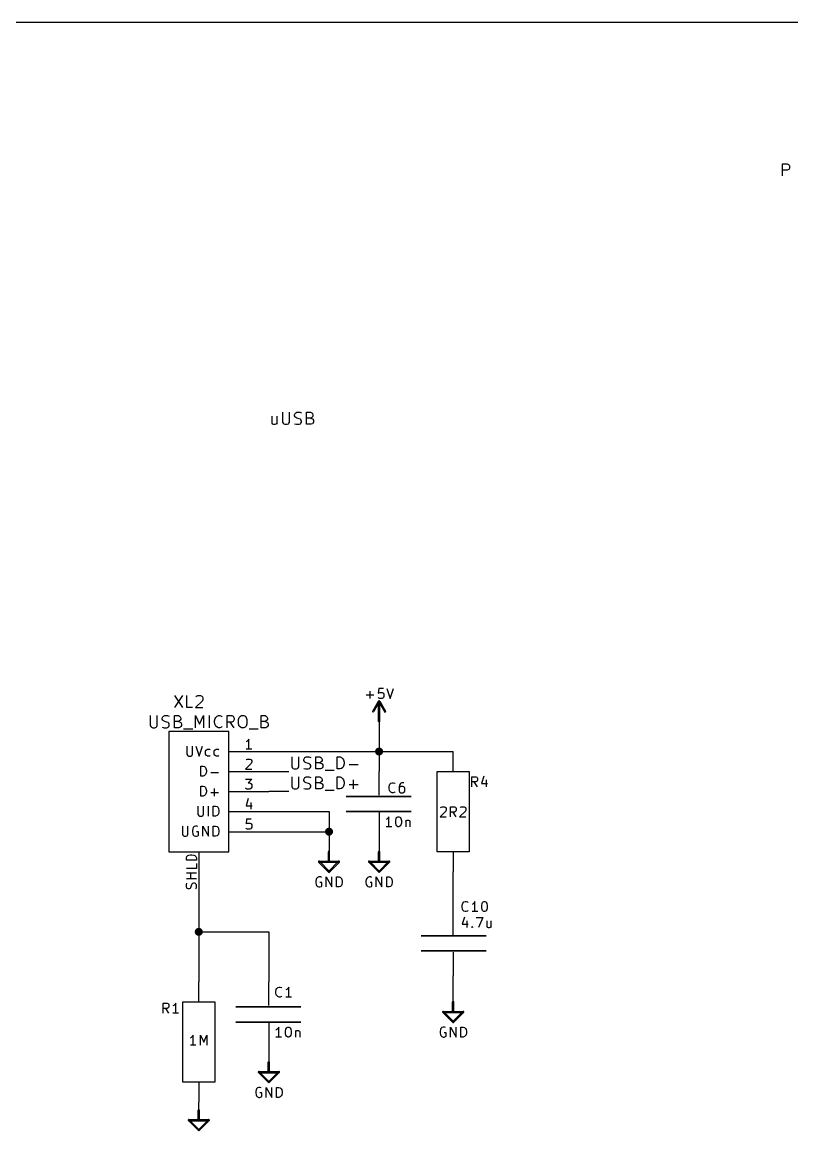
# Model space of a CAD drawing. Extents: x 12 to 829, y -582 to -12.
# Drawn here: x 443.2 to 540.8, y -494.6 to -354.1 of the extents above; entities that cross this region are included whole.
import ezdxf

# ---------------------------------------------------------------- set-up
doc = ezdxf.new("R2010")
doc.units = 0
doc.header["$MEASUREMENT"] = 0
doc.layers.add('BLACK', color=7, linetype='CONTINUOUS')

msp = doc.modelspace()

# ---------------------------------------------------------------- linework, layer by layer
at = {"layer": 'Black'}
for p, q in [((11.938, -354.076), (829.056, -354.076)), ((539.598, -373.558), (539.598, -372.034)), ((539.598, -372.034), (540.182, -372.034)), ((540.182, -372.034), (540.334, -372.11)), ((540.334, -372.11), (540.41, -372.186)), ((540.41, -372.186), (540.487, -372.339)), ((540.487, -372.339), (540.487, -372.542)), ((540.182, -372.847), (539.598, -372.847)), ((540.334, -372.77), (540.182, -372.847)), ((540.41, -372.694), (540.334, -372.77)), ((540.487, -372.542), (540.41, -372.694)), ((474.828, -404.038), (474.828, -404.851)), ((475.488, -404.038), (475.488, -405.054)), ((476.199, -403.53), (476.199, -404.774)), ((477.088, -404.774), (477.088, -403.53)), ((477.723, -403.835), (477.799, -403.682)), ((477.723, -403.962), (477.723, -403.835)), ((477.799, -404.114), (477.723, -403.962)), ((477.799, -403.682), (477.876, -403.606)), ((477.876, -404.19), (477.799, -404.114)), ((477.876, -403.606), (478.028, -403.53)), ((478.028, -404.266), (477.876, -404.19)), ((478.028, -403.53), (478.384, -403.53)), ((478.307, -404.343), (478.028, -404.266)), ((478.46, -404.393), (478.307, -404.343)), ((478.384, -403.53), (478.612, -403.606)), ((478.536, -404.47), (478.46, -404.393)), ((478.612, -404.622), (478.536, -404.47)), ((478.612, -404.774), (478.612, -404.622)), ((479.247, -405.054), (479.247, -403.53)), ((479.247, -403.53), (479.755, -403.53)), ((479.755, -404.266), (479.247, -404.266)), ((479.755, -403.53), (479.908, -403.606)), ((479.908, -404.19), (479.755, -404.266)), ((479.755, -404.266), (479.984, -404.343)), ((479.908, -403.606), (479.984, -403.682)), ((479.984, -404.114), (479.908, -404.19)), ((479.984, -403.682), (480.06, -403.835)), ((480.06, -403.962), (479.984, -404.114)), ((479.984, -404.343), (480.06, -404.393)), ((480.06, -403.835), (480.06, -403.962)), ((480.06, -404.393), (480.136, -404.546)), ((480.136, -404.546), (480.136, -404.774)), ((474.828, -404.851), (474.904, -404.978)), ((474.904, -404.978), (475.056, -405.054)), ((475.056, -405.054), (475.259, -405.054)), ((475.259, -405.054), (475.412, -404.978)), ((475.412, -404.978), (475.488, -404.901)), ((476.199, -404.774), (476.275, -404.901)), ((476.275, -404.901), (476.352, -404.978)), ((476.352, -404.978), (476.504, -405.054)), ((476.504, -405.054), (476.783, -405.054)), ((476.783, -405.054), (476.936, -404.978)), ((476.936, -404.978), (477.012, -404.901)), ((477.012, -404.901), (477.088, -404.774)), ((477.723, -404.978), (477.952, -405.054)), ((477.952, -405.054), (478.307, -405.054)), ((478.307, -405.054), (478.46, -404.978)), ((478.46, -404.978), (478.536, -404.901)), ((478.536, -404.901), (478.612, -404.774)), ((479.831, -405.054), (479.247, -405.054)), ((479.984, -404.978), (479.831, -405.054)), ((480.06, -404.901), (479.984, -404.978)), ((480.136, -404.774), (480.06, -404.901)), ((462.483, -439.445), (463.499, -440.969)), ((463.499, -439.445), (462.483, -440.969)), ((464.058, -440.969), (464.058, -439.445)), ((465.226, -439.598), (465.303, -439.522)), ((465.303, -439.522), (465.455, -439.445)), ((465.455, -439.445), (465.811, -439.445)), ((465.811, -439.445), (465.963, -439.522)), ((465.963, -439.522), (466.039, -439.598)), ((466.039, -439.598), (466.115, -439.75)), ((466.115, -439.877), (466.039, -440.106)), ((466.115, -439.75), (466.115, -439.877)), ((486.816, -439.344), (487.782, -439.344)), ((487.299, -439.826), (487.299, -438.861)), ((488.391, -438.556), (488.34, -439.141)), ((488.34, -439.141), (488.391, -439.09)), ((488.391, -439.75), (488.34, -439.699)), ((489.001, -438.556), (488.391, -438.556)), ((488.391, -439.09), (488.518, -439.039)), ((488.518, -439.826), (488.391, -439.75)), ((488.518, -439.039), (488.823, -439.039)), ((488.823, -439.826), (488.518, -439.826)), ((488.823, -439.039), (488.925, -439.09)), ((488.925, -439.75), (488.823, -439.826)), ((488.925, -439.09), (489.001, -439.141)), ((489.001, -439.699), (488.925, -439.75)), ((489.001, -439.141), (489.052, -439.268)), ((489.052, -439.572), (489.001, -439.699)), ((489.052, -439.268), (489.052, -439.572)), ((489.433, -438.556), (489.839, -439.826)), ((489.839, -439.826), (490.271, -438.556)), ((464.795, -440.969), (464.058, -440.969)), ((466.039, -440.106), (465.176, -440.969)), ((465.176, -440.969), (466.115, -440.969)), ((487.629, -441.401), (488.366, -440.157)), ((487.756, -441.477), (488.493, -440.233)), ((488.366, -442.722), (488.366, -440.182)), ((488.391, -440.233), (489.128, -441.477)), ((488.518, -440.157), (489.255, -441.401)), ((488.518, -442.722), (488.518, -440.182)), ((459.435, -441.985), (459.435, -443.23)), ((460.324, -443.23), (460.324, -441.985)), ((460.959, -442.29), (461.035, -442.138)), ((460.959, -442.417), (460.959, -442.29)), ((461.035, -442.57), (460.959, -442.417)), ((461.035, -442.138), (461.112, -442.062)), ((461.112, -442.646), (461.035, -442.57)), ((461.112, -442.062), (461.264, -441.985)), ((461.264, -442.722), (461.112, -442.646)), ((461.264, -441.985), (461.62, -441.985)), ((461.62, -441.985), (461.848, -442.062)), ((462.483, -443.509), (462.483, -441.985)), ((462.483, -441.985), (462.991, -441.985)), ((462.991, -441.985), (463.144, -442.062)), ((463.144, -442.646), (462.991, -442.722)), ((463.144, -442.062), (463.22, -442.138)), ((463.22, -442.57), (463.144, -442.646)), ((463.22, -442.138), (463.296, -442.29)), ((463.296, -442.417), (463.22, -442.57)), ((463.296, -442.29), (463.296, -442.417)), ((465.176, -443.509), (465.176, -441.985)), ((465.176, -441.985), (465.684, -443.078)), ((465.684, -443.078), (466.192, -441.985)), ((466.192, -441.985), (466.192, -443.509)), ((466.928, -443.509), (466.928, -441.985)), ((467.589, -442.646), (467.665, -442.341)), ((467.589, -442.849), (467.589, -442.646)), ((467.665, -442.341), (467.741, -442.214)), ((467.741, -442.214), (467.893, -442.062)), ((467.893, -442.062), (468.097, -441.985)), ((468.097, -441.985), (468.249, -441.985)), ((468.249, -441.985), (468.478, -442.062)), ((468.478, -442.062), (468.554, -442.138)), ((469.189, -443.509), (469.189, -441.985)), ((469.189, -441.985), (469.773, -441.985)), ((469.773, -441.985), (469.925, -442.062)), ((469.925, -442.062), (470.002, -442.138)), ((470.002, -442.646), (469.925, -442.722)), ((470.002, -442.138), (470.078, -442.29)), ((470.078, -442.493), (470.002, -442.646)), ((470.078, -442.29), (470.078, -442.493)), ((470.637, -442.493), (470.713, -442.214)), ((470.637, -443.001), (470.637, -442.493)), ((470.713, -442.214), (470.865, -442.062)), ((470.865, -442.062), (471.018, -441.985)), ((471.018, -441.985), (471.297, -441.985)), ((471.297, -441.985), (471.449, -442.062)), ((471.449, -442.062), (471.602, -442.214)), ((471.602, -442.214), (471.653, -442.493)), ((471.653, -442.493), (471.653, -443.001)), ((473.481, -443.509), (473.481, -441.985)), ((473.481, -441.985), (473.989, -441.985)), ((473.989, -441.985), (474.142, -442.062)), ((474.142, -442.646), (473.989, -442.722)), ((474.142, -442.062), (474.218, -442.138)), ((474.218, -442.57), (474.142, -442.646)), ((474.218, -442.138), (474.294, -442.29)), ((474.294, -442.417), (474.218, -442.57)), ((474.294, -442.29), (474.294, -442.417)), ((459.435, -443.23), (459.511, -443.357)), ((459.511, -443.357), (459.588, -443.433)), ((459.588, -443.433), (459.74, -443.509)), ((459.74, -443.509), (460.019, -443.509)), ((460.019, -443.509), (460.172, -443.433)), ((460.172, -443.433), (460.248, -443.357)), ((460.248, -443.357), (460.324, -443.23)), ((460.959, -443.433), (461.188, -443.509)), ((461.188, -443.509), (461.543, -443.509)), ((461.543, -442.798), (461.264, -442.722)), ((461.696, -442.849), (461.543, -442.798)), ((461.543, -443.509), (461.696, -443.433)), ((461.772, -442.925), (461.696, -442.849)), ((461.696, -443.433), (461.772, -443.357)), ((461.848, -443.078), (461.772, -442.925)), ((461.772, -443.357), (461.848, -443.23)), ((469.392, -443.992), (461.772, -443.992)), ((461.772, -443.992), (461.772, -459.232)), ((461.848, -443.23), (461.848, -443.078)), ((462.991, -442.722), (462.483, -442.722)), ((463.067, -443.509), (462.483, -443.509)), ((462.991, -442.722), (463.22, -442.798)), ((463.22, -443.433), (463.067, -443.509)), ((463.22, -442.798), (463.296, -442.849)), ((463.296, -443.357), (463.22, -443.433)), ((463.296, -442.849), (463.372, -443.001)), ((463.372, -443.23), (463.296, -443.357)), ((463.372, -443.001), (463.372, -443.23)), ((463.652, -443.662), (464.82, -443.662)), ((467.665, -443.154), (467.589, -442.849)), ((467.741, -443.306), (467.665, -443.154)), ((467.893, -443.433), (467.741, -443.306)), ((468.097, -443.509), (467.893, -443.433)), ((468.249, -443.509), (468.097, -443.509)), ((468.478, -443.433), (468.249, -443.509)), ((468.554, -443.357), (468.478, -443.433)), ((469.773, -442.798), (469.189, -442.798)), ((469.392, -459.232), (469.392, -443.992)), ((470.078, -443.509), (469.57, -442.798)), ((469.925, -442.722), (469.773, -442.798)), ((470.713, -443.306), (470.637, -443.001)), ((470.865, -443.433), (470.713, -443.306)), ((471.018, -443.509), (470.865, -443.433)), ((471.297, -443.509), (471.018, -443.509)), ((471.449, -443.433), (471.297, -443.509)), ((471.602, -443.306), (471.449, -443.433)), ((471.653, -443.001), (471.602, -443.306)), ((471.957, -443.662), (473.126, -443.662)), ((473.989, -442.722), (473.481, -442.722)), ((474.066, -443.509), (473.481, -443.509)), ((473.989, -442.722), (474.218, -442.798)), ((474.218, -443.433), (474.066, -443.509)), ((474.218, -442.798), (474.294, -442.849)), ((474.294, -443.357), (474.218, -443.433)), ((474.294, -442.849), (474.37, -443.001)), ((474.37, -443.23), (474.294, -443.357)), ((474.37, -443.001), (474.37, -443.23)), ((488.442, -442.722), (488.442, -449.072)), ((471.678, -445.262), (471.576, -445.313)), ((471.805, -445.135), (471.678, -445.262)), ((471.932, -444.957), (471.805, -445.135)), ((471.932, -446.227), (471.932, -444.957)), ((464.083, -445.846), (464.083, -446.862)), ((464.083, -446.862), (464.134, -446.989)), ((464.744, -446.989), (464.795, -446.862)), ((464.795, -446.862), (464.795, -445.846)), ((465.226, -445.846), (465.633, -447.116)), ((465.633, -447.116), (466.065, -445.846)), ((466.446, -446.507), (466.496, -446.38)), ((466.446, -446.862), (466.446, -446.507)), ((466.496, -446.989), (466.446, -446.862)), ((466.496, -446.38), (466.547, -446.329)), ((466.547, -446.329), (466.674, -446.253)), ((466.674, -446.253), (466.928, -446.253)), ((466.928, -446.253), (467.03, -446.329)), ((467.538, -446.507), (467.589, -446.38)), ((467.538, -446.862), (467.538, -446.507)), ((467.589, -446.989), (467.538, -446.862)), ((467.589, -446.38), (467.639, -446.329)), ((467.639, -446.329), (467.766, -446.253)), ((467.766, -446.253), (468.02, -446.253)), ((468.02, -446.253), (468.122, -446.329)), ((469.392, -446.532), (474.472, -446.532)), ((472.288, -446.227), (471.576, -446.227)), ((474.472, -446.532), (497.84, -446.532)), ((497.84, -449.021), (497.84, -446.532)), ((464.134, -446.989), (464.21, -447.04)), ((464.21, -447.04), (464.312, -447.116)), ((464.312, -447.116), (464.566, -447.116)), ((464.566, -447.116), (464.693, -447.04)), ((464.693, -447.04), (464.744, -446.989)), ((466.547, -447.04), (466.496, -446.989)), ((466.674, -447.116), (466.547, -447.04)), ((466.928, -447.116), (466.674, -447.116)), ((467.03, -447.04), (466.928, -447.116)), ((467.639, -447.04), (467.589, -446.989)), ((467.766, -447.116), (467.639, -447.04)), ((468.02, -447.116), (467.766, -447.116)), ((468.122, -447.04), (468.02, -447.116)), ((472.237, -448.031), (471.5, -448.767)), ((471.576, -447.599), (471.627, -447.548)), ((471.627, -447.548), (471.754, -447.497)), ((471.754, -447.497), (472.059, -447.497)), ((472.059, -447.497), (472.161, -447.548)), ((472.161, -447.548), (472.237, -447.599)), ((472.237, -447.599), (472.288, -447.726)), ((472.288, -447.853), (472.237, -448.031)), ((472.288, -447.726), (472.288, -447.853)), ((477.368, -447.218), (477.368, -448.462)), ((478.257, -448.462), (478.257, -447.218)), ((478.892, -447.523), (478.968, -447.37)), ((478.892, -447.65), (478.892, -447.523)), ((478.968, -447.802), (478.892, -447.65)), ((478.968, -447.37), (479.044, -447.294)), ((479.044, -447.878), (478.968, -447.802)), ((479.044, -447.294), (479.196, -447.218)), ((479.196, -447.954), (479.044, -447.878)), ((479.196, -447.218), (479.552, -447.218)), ((479.476, -448.031), (479.196, -447.954)), ((479.628, -448.081), (479.476, -448.031)), ((479.552, -447.218), (479.781, -447.294)), ((479.704, -448.158), (479.628, -448.081)), ((479.781, -448.31), (479.704, -448.158)), ((479.781, -448.462), (479.781, -448.31)), ((480.416, -448.742), (480.416, -447.218)), ((480.416, -447.218), (480.924, -447.218)), ((480.924, -447.954), (480.416, -447.954)), ((480.924, -447.218), (481.076, -447.294)), ((481.076, -447.878), (480.924, -447.954)), ((480.924, -447.954), (481.152, -448.031)), ((481.076, -447.294), (481.152, -447.37)), ((481.152, -447.802), (481.076, -447.878)), ((481.152, -447.37), (481.228, -447.523)), ((481.228, -447.65), (481.152, -447.802)), ((481.152, -448.031), (481.228, -448.081)), ((481.228, -447.523), (481.228, -447.65)), ((481.228, -448.081), (481.305, -448.234)), ((481.305, -448.234), (481.305, -448.462)), ((483.108, -448.742), (483.108, -447.218)), ((483.108, -447.218), (483.489, -447.218)), ((483.489, -447.218), (483.692, -447.294)), ((483.692, -447.294), (483.845, -447.446)), ((483.845, -447.446), (483.921, -447.573)), ((483.921, -447.573), (483.997, -447.878)), ((483.997, -448.081), (483.921, -448.386)), ((483.997, -447.878), (483.997, -448.081)), ((484.632, -448.158), (485.8, -448.158)), ((465.836, -449.656), (465.836, -448.386)), ((465.836, -448.386), (466.141, -448.386)), ((466.141, -449.656), (465.836, -449.656)), ((466.141, -448.386), (466.319, -448.437)), ((466.319, -449.58), (466.141, -449.656)), ((466.319, -448.437), (466.446, -448.564)), ((466.446, -449.453), (466.319, -449.58)), ((466.446, -448.564), (466.496, -448.691)), ((466.496, -449.351), (466.446, -449.453)), ((466.496, -448.691), (466.547, -448.92)), ((466.547, -449.097), (466.496, -449.351)), ((466.547, -448.92), (466.547, -449.097)), ((467.106, -449.174), (468.071, -449.174)), ((469.392, -449.072), (474.472, -449.072)), ((471.5, -448.767), (472.288, -448.767)), ((474.472, -449.072), (477.012, -449.072)), ((477.368, -448.462), (477.444, -448.589)), ((477.444, -448.589), (477.52, -448.666)), ((477.52, -448.666), (477.672, -448.742)), ((477.672, -448.742), (477.952, -448.742)), ((477.952, -448.742), (478.104, -448.666)), ((478.104, -448.666), (478.18, -448.589)), ((478.18, -448.589), (478.257, -448.462)), ((478.892, -448.666), (479.12, -448.742)), ((479.12, -448.742), (479.476, -448.742)), ((479.476, -448.742), (479.628, -448.666)), ((479.628, -448.666), (479.704, -448.589)), ((479.704, -448.589), (479.781, -448.462)), ((481, -448.742), (480.416, -448.742)), ((481.152, -448.666), (481, -448.742)), ((481.228, -448.589), (481.152, -448.666)), ((481.305, -448.462), (481.228, -448.589)), ((481.584, -448.894), (482.752, -448.894)), ((483.489, -448.742), (483.108, -448.742)), ((483.692, -448.666), (483.489, -448.742)), ((483.845, -448.539), (483.692, -448.666)), ((483.921, -448.386), (483.845, -448.539)), ((488.442, -452.069), (488.442, -449.072)), ((495.808, -459.232), (495.808, -449.072)), ((495.808, -449.072), (499.872, -449.072)), ((499.872, -449.072), (499.872, -459.232)), ((501.701, -449.656), (501.421, -450.571)), ((465.836, -452.196), (465.836, -450.926)), ((465.836, -450.926), (466.141, -450.926)), ((466.141, -450.926), (466.319, -450.977)), ((466.319, -450.977), (466.446, -451.104)), ((466.446, -451.104), (466.496, -451.231)), ((471.5, -450.037), (472.288, -450.037)), ((472.288, -450.037), (471.856, -450.52)), ((471.856, -450.52), (472.059, -450.52)), ((472.059, -450.52), (472.161, -450.571)), ((472.161, -450.571), (472.237, -450.621)), ((472.237, -450.621), (472.288, -450.748)), ((472.288, -451.053), (472.237, -451.18)), ((472.288, -450.748), (472.288, -451.053)), ((477.368, -449.758), (477.368, -451.002)), ((477.368, -451.002), (477.444, -451.129)), ((478.18, -451.129), (478.257, -451.002)), ((478.257, -451.002), (478.257, -449.758)), ((478.892, -450.063), (478.968, -449.91)), ((478.892, -450.19), (478.892, -450.063)), ((478.968, -450.342), (478.892, -450.19)), ((478.968, -449.91), (479.044, -449.834)), ((479.044, -450.418), (478.968, -450.342)), ((479.044, -449.834), (479.196, -449.758)), ((479.196, -450.494), (479.044, -450.418)), ((479.196, -449.758), (479.552, -449.758)), ((479.476, -450.571), (479.196, -450.494)), ((479.628, -450.621), (479.476, -450.571)), ((479.552, -449.758), (479.781, -449.834)), ((479.704, -450.698), (479.628, -450.621)), ((479.781, -450.85), (479.704, -450.698)), ((479.704, -451.129), (479.781, -451.002)), ((479.781, -451.002), (479.781, -450.85)), ((480.416, -451.282), (480.416, -449.758)), ((480.416, -449.758), (480.924, -449.758)), ((480.924, -450.494), (480.416, -450.494)), ((480.924, -449.758), (481.076, -449.834)), ((481.076, -450.418), (480.924, -450.494)), ((480.924, -450.494), (481.152, -450.571)), ((481.076, -449.834), (481.152, -449.91)), ((481.152, -450.342), (481.076, -450.418)), ((481.152, -449.91), (481.228, -450.063)), ((481.228, -450.19), (481.152, -450.342)), ((481.152, -450.571), (481.228, -450.621)), ((481.228, -450.063), (481.228, -450.19)), ((481.228, -450.621), (481.305, -450.774)), ((481.305, -451.002), (481.228, -451.129)), ((481.305, -450.774), (481.305, -451.002)), ((483.108, -451.282), (483.108, -449.758)), ((483.108, -449.758), (483.489, -449.758)), ((483.489, -449.758), (483.692, -449.834)), ((483.692, -449.834), (483.845, -449.986)), ((483.845, -451.079), (483.692, -451.206)), ((483.845, -449.986), (483.921, -450.113)), ((483.921, -450.926), (483.845, -451.079)), ((483.921, -450.113), (483.997, -450.418)), ((483.997, -450.621), (483.921, -450.926)), ((483.997, -450.418), (483.997, -450.621)), ((484.632, -450.698), (485.8, -450.698)), ((485.216, -451.282), (485.216, -450.113)), ((489.712, -451.028), (489.763, -450.799)), ((489.712, -451.206), (489.712, -451.028)), ((489.763, -450.799), (489.814, -450.672)), ((489.814, -450.672), (489.941, -450.545)), ((489.941, -450.545), (490.118, -450.494)), ((490.118, -450.494), (490.245, -450.494)), ((490.245, -450.494), (490.423, -450.545)), ((490.423, -450.545), (490.474, -450.596)), ((491.033, -450.799), (490.982, -451.028)), ((490.982, -451.028), (490.982, -451.51)), ((491.033, -451.079), (490.982, -451.206)), ((491.16, -450.596), (491.033, -450.799)), ((491.084, -451.028), (491.033, -451.079)), ((491.211, -450.977), (491.084, -451.028)), ((491.211, -450.545), (491.16, -450.596)), ((491.338, -450.494), (491.211, -450.545)), ((491.465, -450.977), (491.211, -450.977)), ((491.566, -450.494), (491.338, -450.494)), ((491.566, -451.028), (491.465, -450.977)), ((491.642, -451.079), (491.566, -451.028)), ((491.693, -451.206), (491.642, -451.079)), ((500.202, -451.002), (500.202, -449.732)), ((500.202, -449.732), (500.685, -449.732)), ((500.685, -450.393), (500.202, -450.393)), ((500.913, -451.002), (500.507, -450.393)), ((500.685, -449.732), (500.812, -449.783)), ((500.812, -450.317), (500.685, -450.393)), ((500.812, -449.783), (500.863, -449.834)), ((500.863, -450.266), (500.812, -450.317)), ((500.863, -449.834), (500.913, -449.961)), ((500.913, -450.139), (500.863, -450.266)), ((500.913, -449.961), (500.913, -450.139)), ((501.421, -450.571), (502.183, -450.571)), ((502.006, -450.139), (502.006, -451.002)), ((466.141, -452.196), (465.836, -452.196)), ((466.319, -452.12), (466.141, -452.196)), ((466.446, -451.993), (466.319, -452.12)), ((466.496, -451.891), (466.446, -451.993)), ((466.496, -451.231), (466.547, -451.46)), ((466.547, -451.637), (466.496, -451.891)), ((466.547, -451.46), (466.547, -451.637)), ((467.106, -451.714), (468.071, -451.714)), ((467.589, -452.196), (467.589, -451.231)), ((469.392, -451.612), (474.472, -451.612)), ((471.576, -451.231), (471.5, -451.18)), ((471.678, -451.307), (471.576, -451.231)), ((471.856, -452.501), (471.576, -453.415)), ((472.059, -451.307), (471.678, -451.307)), ((472.161, -451.231), (472.059, -451.307)), ((472.237, -451.18), (472.161, -451.231)), ((477.012, -451.612), (474.472, -451.612)), ((477.444, -451.129), (477.52, -451.206)), ((477.52, -451.206), (477.672, -451.282)), ((477.672, -451.282), (477.952, -451.282)), ((477.952, -451.282), (478.104, -451.206)), ((478.104, -451.206), (478.18, -451.129)), ((478.892, -451.206), (479.12, -451.282)), ((479.12, -451.282), (479.476, -451.282)), ((479.476, -451.282), (479.628, -451.206)), ((479.628, -451.206), (479.704, -451.129)), ((481, -451.282), (480.416, -451.282)), ((481.152, -451.206), (481, -451.282)), ((481.228, -451.129), (481.152, -451.206)), ((481.584, -451.434), (482.752, -451.434)), ((483.489, -451.282), (483.108, -451.282)), ((483.692, -451.206), (483.489, -451.282)), ((492.506, -452.247), (484.251, -452.247)), ((484.251, -452.247), (492.506, -452.247)), ((489.763, -451.46), (489.712, -451.206)), ((489.814, -451.561), (489.763, -451.46)), ((489.941, -451.688), (489.814, -451.561)), ((490.118, -451.764), (489.941, -451.688)), ((490.245, -451.764), (490.118, -451.764)), ((490.423, -451.688), (490.245, -451.764)), ((490.474, -451.637), (490.423, -451.688)), ((490.982, -451.51), (491.033, -451.637)), ((491.033, -451.637), (491.084, -451.688)), ((491.084, -451.688), (491.211, -451.764)), ((491.211, -451.764), (491.465, -451.764)), ((491.465, -451.764), (491.566, -451.688)), ((491.566, -451.688), (491.642, -451.637)), ((491.642, -451.637), (491.693, -451.51)), ((491.693, -451.51), (491.693, -451.206)), ((465.48, -453.466), (465.48, -454.482)), ((466.192, -454.482), (466.192, -453.466)), ((466.801, -454.736), (466.801, -453.466)), ((467.411, -454.736), (467.411, -453.466)), ((467.411, -453.466), (467.716, -453.466)), ((467.716, -453.466), (467.893, -453.517)), ((467.893, -453.517), (468.02, -453.644)), ((468.02, -453.644), (468.071, -453.771)), ((468.071, -453.771), (468.122, -454)), ((471.576, -453.415), (472.338, -453.415)), ((472.161, -452.984), (472.161, -453.847)), ((496.24, -453.644), (496.291, -453.593)), ((496.291, -453.593), (496.418, -453.542)), ((496.418, -453.542), (496.722, -453.542)), ((496.722, -453.542), (496.824, -453.593)), ((496.824, -453.593), (496.9, -453.644)), ((496.9, -453.644), (496.951, -453.771)), ((496.951, -453.898), (496.9, -454.076)), ((496.951, -453.771), (496.951, -453.898)), ((497.51, -454.812), (497.51, -453.542)), ((497.51, -453.542), (497.992, -453.542)), ((497.992, -453.542), (498.119, -453.593)), ((498.119, -453.593), (498.17, -453.644)), ((498.17, -453.644), (498.221, -453.771)), ((498.221, -453.771), (498.221, -453.949)), ((498.729, -453.644), (498.78, -453.593)), ((498.78, -453.593), (498.907, -453.542)), ((498.907, -453.542), (499.212, -453.542)), ((499.212, -453.542), (499.313, -453.593)), ((499.313, -453.593), (499.389, -453.644)), ((499.389, -453.644), (499.44, -453.771)), ((499.44, -453.898), (499.389, -454.076)), ((499.44, -453.771), (499.44, -453.898)), ((465.48, -454.482), (465.531, -454.609)), ((465.531, -454.609), (465.607, -454.66)), ((465.607, -454.66), (465.709, -454.736)), ((465.709, -454.736), (465.963, -454.736)), ((465.963, -454.736), (466.09, -454.66)), ((466.09, -454.66), (466.141, -454.609)), ((466.141, -454.609), (466.192, -454.482)), ((467.716, -454.736), (467.411, -454.736)), ((467.893, -454.66), (467.716, -454.736)), ((468.02, -454.533), (467.893, -454.66)), ((468.071, -454.431), (468.02, -454.533)), ((468.122, -454.177), (468.071, -454.431)), ((468.122, -454), (468.122, -454.177)), ((469.392, -454.152), (474.472, -454.152)), ((471.627, -455.117), (471.576, -455.701)), ((472.237, -455.117), (471.627, -455.117)), ((474.472, -454.152), (482.092, -454.152)), ((482.092, -454.152), (482.092, -459.232)), ((484.251, -454.152), (492.506, -454.152)), ((492.506, -454.152), (484.251, -454.152)), ((488.442, -454.203), (488.442, -457.2)), ((489.433, -455.117), (489.331, -455.168)), ((489.56, -454.99), (489.433, -455.117)), ((489.687, -454.812), (489.56, -454.99)), ((489.687, -456.082), (489.687, -454.812)), ((490.55, -455.295), (490.601, -455.041)), ((490.55, -455.6), (490.55, -455.295)), ((490.601, -455.041), (490.652, -454.914)), ((490.652, -454.914), (490.728, -454.863)), ((490.728, -454.863), (490.83, -454.812)), ((490.83, -454.812), (490.957, -454.812)), ((490.957, -454.812), (491.084, -454.863)), ((491.084, -454.863), (491.134, -454.914)), ((491.134, -454.914), (491.211, -455.041)), ((491.211, -455.041), (491.261, -455.295)), ((491.261, -455.295), (491.261, -455.6)), ((491.82, -455.219), (491.82, -456.082)), ((491.82, -455.346), (491.871, -455.295)), ((491.871, -455.295), (491.998, -455.219)), ((491.998, -455.219), (492.176, -455.219)), ((492.176, -455.219), (492.303, -455.295)), ((492.303, -455.295), (492.354, -455.397)), ((496.9, -454.076), (496.164, -454.812)), ((496.164, -454.812), (496.951, -454.812)), ((497.992, -454.203), (497.51, -454.203)), ((498.221, -454.812), (497.815, -454.203)), ((498.119, -454.127), (497.992, -454.203)), ((498.17, -454.076), (498.119, -454.127)), ((498.221, -453.949), (498.17, -454.076)), ((499.389, -454.076), (498.653, -454.812)), ((498.653, -454.812), (499.44, -454.812)), ((463.499, -456.006), (463.499, -457.022)), ((464.21, -457.022), (464.21, -456.006)), ((464.82, -456.311), (464.769, -456.54)), ((464.769, -456.54), (464.769, -456.717)), ((464.769, -456.717), (464.82, -456.971)), ((464.871, -456.184), (464.82, -456.311)), ((464.998, -456.057), (464.871, -456.184)), ((465.176, -456.006), (464.998, -456.057)), ((465.353, -456.006), (465.176, -456.006)), ((465.531, -456.717), (465.303, -456.717)), ((465.48, -456.057), (465.353, -456.006)), ((465.531, -457.149), (465.531, -456.717)), ((466.09, -457.276), (466.09, -456.006)), ((466.09, -456.006), (466.801, -457.276)), ((466.801, -457.276), (466.801, -456.006)), ((467.411, -457.276), (467.411, -456.006)), ((467.411, -456.006), (467.716, -456.006)), ((467.716, -456.006), (467.893, -456.057)), ((467.893, -456.057), (468.02, -456.184)), ((468.02, -456.184), (468.071, -456.311)), ((468.071, -456.311), (468.122, -456.54)), ((468.122, -456.717), (468.071, -456.971)), ((468.122, -456.54), (468.122, -456.717)), ((469.392, -456.692), (474.472, -456.692)), ((471.576, -455.701), (471.627, -455.651)), ((471.627, -456.311), (471.576, -456.26)), ((471.627, -455.651), (471.754, -455.6)), ((471.754, -456.387), (471.627, -456.311)), ((471.754, -455.6), (472.059, -455.6)), ((472.059, -456.387), (471.754, -456.387)), ((472.059, -455.6), (472.161, -455.651)), ((472.161, -456.311), (472.059, -456.387)), ((472.161, -455.651), (472.237, -455.701)), ((472.237, -456.26), (472.161, -456.311)), ((472.237, -455.701), (472.288, -455.828)), ((472.288, -456.133), (472.237, -456.26)), ((472.288, -455.828), (472.288, -456.133)), ((474.472, -456.692), (482.092, -456.692)), ((490.042, -456.082), (489.331, -456.082)), ((490.601, -455.828), (490.55, -455.6)), ((490.652, -455.955), (490.601, -455.828)), ((490.728, -456.006), (490.652, -455.955)), ((490.83, -456.082), (490.728, -456.006)), ((490.957, -456.082), (490.83, -456.082)), ((491.084, -456.006), (490.957, -456.082)), ((491.134, -455.955), (491.084, -456.006)), ((491.211, -455.828), (491.134, -455.955)), ((491.261, -455.6), (491.211, -455.828)), ((492.354, -455.397), (492.354, -456.082)), ((463.499, -457.022), (463.55, -457.149)), ((463.55, -457.149), (463.626, -457.2)), ((463.626, -457.2), (463.728, -457.276)), ((463.728, -457.276), (463.982, -457.276)), ((463.982, -457.276), (464.109, -457.2)), ((464.109, -457.2), (464.16, -457.149)), ((464.16, -457.149), (464.21, -457.022)), ((464.82, -456.971), (464.871, -457.073)), ((464.871, -457.073), (464.998, -457.2)), ((464.998, -457.2), (465.176, -457.276)), ((465.176, -457.276), (465.303, -457.276)), ((465.303, -457.276), (465.48, -457.2)), ((465.48, -457.2), (465.531, -457.149)), ((467.716, -457.276), (467.411, -457.276)), ((467.893, -457.2), (467.716, -457.276)), ((468.02, -457.073), (467.893, -457.2)), ((468.071, -456.971), (468.02, -457.073)), ((488.442, -457.2), (488.442, -459.232)), ((461.772, -459.232), (469.392, -459.232)), ((465.582, -459.232), (465.582, -464.312)), ((482.016, -460.502), (482.016, -459.232)), ((482.168, -460.502), (482.168, -459.232)), ((488.366, -460.502), (488.366, -459.232)), ((488.518, -460.502), (488.518, -459.232)), ((499.872, -459.232), (495.808, -459.232)), ((497.84, -459.283), (497.84, -461.772)), ((464.007, -460.019), (464.058, -459.842)), ((464.007, -460.324), (464.007, -460.019)), ((465.277, -460.324), (464.007, -460.324)), ((464.058, -459.842), (464.185, -459.715)), ((464.185, -459.715), (464.312, -459.664)), ((464.312, -459.664), (464.541, -459.613)), ((464.541, -459.613), (464.718, -459.613)), ((464.718, -459.613), (464.972, -459.664)), ((464.972, -459.664), (465.074, -459.715)), ((465.074, -459.715), (465.201, -459.842)), ((465.201, -459.842), (465.277, -460.019)), ((465.277, -460.019), (465.277, -460.324)), ((465.277, -460.731), (465.277, -461.34)), ((482.041, -461.823), (480.771, -460.553)), ((480.822, -460.426), (482.092, -460.426)), ((480.822, -460.578), (482.092, -460.578)), ((482.143, -461.721), (480.873, -460.451)), ((483.311, -460.451), (482.041, -461.721)), ((482.092, -460.426), (483.362, -460.426)), ((482.092, -460.578), (483.362, -460.578)), ((483.413, -460.553), (482.143, -461.823)), ((488.391, -461.823), (487.121, -460.553)), ((487.172, -460.426), (488.442, -460.426)), ((487.172, -460.578), (488.442, -460.578)), ((488.493, -461.721), (487.223, -460.451)), ((489.661, -460.451), (488.391, -461.721)), ((488.442, -460.426), (489.712, -460.426)), ((488.442, -460.578), (489.712, -460.578)), ((489.763, -460.553), (488.493, -461.823)), ((465.277, -461.34), (464.007, -461.34)), ((465.277, -461.95), (464.007, -461.95)), ((464.591, -462.661), (464.591, -461.95)), ((497.84, -466.852), (497.84, -461.772)), ((465.277, -462.661), (464.007, -462.661)), ((464.007, -463.398), (464.058, -463.22)), ((464.007, -463.702), (464.007, -463.398)), ((464.058, -463.829), (464.007, -463.702)), ((464.591, -463.702), (464.541, -463.829)), ((464.668, -463.448), (464.591, -463.702)), ((464.718, -463.347), (464.668, -463.448)), ((464.795, -463.271), (464.718, -463.347)), ((464.896, -463.22), (464.795, -463.271)), ((465.023, -463.22), (464.896, -463.22)), ((465.15, -463.271), (465.023, -463.22)), ((465.201, -463.347), (465.15, -463.271)), ((465.277, -463.448), (465.201, -463.347)), ((465.201, -463.931), (465.277, -463.753)), ((465.277, -463.753), (465.277, -463.448)), ((480.466, -462.737), (480.416, -462.966)), ((480.416, -462.966), (480.416, -463.144)), ((480.416, -463.144), (480.466, -463.398)), ((480.517, -462.61), (480.466, -462.737)), ((480.466, -463.398), (480.517, -463.499)), ((480.644, -462.483), (480.517, -462.61)), ((480.517, -463.499), (480.644, -463.626)), ((480.822, -462.432), (480.644, -462.483)), ((480.644, -463.626), (480.822, -463.702)), ((481, -462.432), (480.822, -462.432)), ((480.822, -463.702), (480.949, -463.702)), ((481.178, -463.144), (480.949, -463.144)), ((480.949, -463.702), (481.127, -463.626)), ((481.127, -462.483), (481, -462.432)), ((481.127, -463.626), (481.178, -463.575)), ((481.178, -463.575), (481.178, -463.144)), ((481.736, -463.702), (481.736, -462.432)), ((481.736, -462.432), (482.448, -463.702)), ((482.448, -463.702), (482.448, -462.432)), ((483.057, -463.702), (483.057, -462.432)), ((483.057, -462.432), (483.362, -462.432)), ((483.362, -463.702), (483.057, -463.702)), ((483.362, -462.432), (483.54, -462.483)), ((483.54, -463.626), (483.362, -463.702)), ((483.54, -462.483), (483.667, -462.61)), ((483.667, -463.499), (483.54, -463.626)), ((483.667, -462.61), (483.718, -462.737)), ((483.718, -463.398), (483.667, -463.499)), ((483.718, -462.737), (483.768, -462.966)), ((483.768, -463.144), (483.718, -463.398)), ((483.768, -462.966), (483.768, -463.144)), ((486.816, -462.737), (486.766, -462.966)), ((486.766, -462.966), (486.766, -463.144)), ((486.766, -463.144), (486.816, -463.398)), ((486.867, -462.61), (486.816, -462.737)), ((486.816, -463.398), (486.867, -463.499)), ((486.994, -462.483), (486.867, -462.61)), ((486.867, -463.499), (486.994, -463.626)), ((487.172, -462.432), (486.994, -462.483)), ((486.994, -463.626), (487.172, -463.702)), ((487.35, -462.432), (487.172, -462.432)), ((487.172, -463.702), (487.299, -463.702)), ((487.528, -463.144), (487.299, -463.144)), ((487.299, -463.702), (487.477, -463.626)), ((487.477, -462.483), (487.35, -462.432)), ((487.477, -463.626), (487.528, -463.575)), ((487.528, -463.575), (487.528, -463.144)), ((488.086, -463.702), (488.086, -462.432)), ((488.086, -462.432), (488.798, -463.702)), ((488.798, -463.702), (488.798, -462.432)), ((489.407, -463.702), (489.407, -462.432)), ((489.407, -462.432), (489.712, -462.432)), ((489.712, -463.702), (489.407, -463.702)), ((489.712, -462.432), (489.89, -462.483)), ((489.89, -463.626), (489.712, -463.702)), ((489.89, -462.483), (490.017, -462.61)), ((490.017, -463.499), (489.89, -463.626)), ((490.017, -462.61), (490.068, -462.737)), ((490.068, -463.398), (490.017, -463.499)), ((490.068, -462.737), (490.118, -462.966)), ((490.118, -463.144), (490.068, -463.398)), ((490.118, -462.966), (490.118, -463.144)), ((464.109, -463.88), (464.058, -463.829)), ((464.236, -463.931), (464.109, -463.88)), ((464.363, -463.931), (464.236, -463.931)), ((464.49, -463.88), (464.363, -463.931)), ((464.541, -463.829), (464.49, -463.88)), ((465.582, -464.312), (465.582, -475.742)), ((498.958, -466.09), (499.008, -465.861)), ((498.958, -466.268), (498.958, -466.09)), ((499.008, -466.522), (498.958, -466.268)), ((499.008, -465.861), (499.059, -465.734)), ((499.059, -466.623), (499.008, -466.522)), ((499.059, -465.734), (499.186, -465.607)), ((499.186, -465.607), (499.364, -465.557)), ((499.364, -465.557), (499.491, -465.557)), ((499.491, -465.557), (499.669, -465.607)), ((499.669, -465.607), (499.72, -465.658)), ((500.329, -465.861), (500.228, -465.912)), ((500.456, -465.734), (500.329, -465.861)), ((500.583, -465.557), (500.456, -465.734)), ((500.583, -466.827), (500.583, -465.557)), ((501.447, -466.039), (501.498, -465.785)), ((501.447, -466.344), (501.447, -466.039)), ((501.498, -466.573), (501.447, -466.344)), ((501.498, -465.785), (501.548, -465.658)), ((501.548, -466.7), (501.498, -466.573)), ((501.548, -465.658), (501.625, -465.607)), ((501.625, -465.607), (501.726, -465.557)), ((501.726, -465.557), (501.853, -465.557)), ((501.853, -465.557), (501.98, -465.607)), ((501.98, -465.607), (502.031, -465.658)), ((502.031, -465.658), (502.107, -465.785)), ((502.107, -466.573), (502.031, -466.7)), ((502.107, -465.785), (502.158, -466.039)), ((502.158, -466.344), (502.107, -466.573)), ((502.158, -466.039), (502.158, -466.344)), ((497.84, -469.849), (497.84, -466.852)), ((499.262, -467.512), (498.983, -468.427)), ((499.186, -466.75), (499.059, -466.623)), ((499.364, -466.827), (499.186, -466.75)), ((499.491, -466.827), (499.364, -466.827)), ((499.669, -466.75), (499.491, -466.827)), ((499.72, -466.7), (499.669, -466.75)), ((500.939, -466.827), (500.228, -466.827)), ((500.736, -467.589), (501.574, -467.589)), ((501.574, -467.589), (501.04, -468.859)), ((501.625, -466.75), (501.548, -466.7)), ((501.726, -466.827), (501.625, -466.75)), ((501.853, -466.827), (501.726, -466.827)), ((501.98, -466.75), (501.853, -466.827)), ((502.031, -466.7), (501.98, -466.75)), ((465.582, -469.392), (474.472, -469.392)), ((474.472, -469.392), (474.472, -475.742)), ((498.983, -468.427), (499.745, -468.427)), ((499.567, -467.995), (499.567, -468.859)), ((500.202, -468.782), (500.253, -468.732)), ((500.253, -468.859), (500.202, -468.782)), ((500.253, -468.732), (500.304, -468.782)), ((500.253, -468.732), (500.253, -468.859)), ((500.304, -468.782), (500.253, -468.859)), ((502.082, -467.995), (502.082, -468.655)), ((502.082, -468.655), (502.133, -468.782)), ((502.133, -468.782), (502.26, -468.859)), ((502.26, -468.859), (502.437, -468.859)), ((502.437, -468.859), (502.564, -468.782)), ((502.564, -468.782), (502.615, -468.732)), ((502.615, -467.995), (502.615, -468.859)), ((502.031, -469.9), (493.776, -469.9)), ((493.776, -469.9), (502.031, -469.9)), ((493.776, -471.805), (502.031, -471.805)), ((502.031, -471.805), (493.776, -471.805)), ((497.84, -471.983), (497.84, -474.98)), ((497.84, -478.282), (497.84, -474.98)), ((465.582, -478.231), (465.582, -475.742)), ((474.472, -478.739), (474.472, -475.742)), ((475.59, -476.453), (475.767, -476.402)), ((475.767, -476.402), (475.894, -476.402)), ((475.894, -476.402), (476.072, -476.453)), ((476.987, -476.402), (476.86, -476.58)), ((476.987, -477.672), (476.987, -476.402)), ((475.361, -476.936), (475.412, -476.707)), ((475.361, -477.114), (475.361, -476.936)), ((475.412, -477.368), (475.361, -477.114)), ((475.412, -476.707), (475.463, -476.58)), ((475.463, -477.469), (475.412, -477.368)), ((475.463, -476.58), (475.59, -476.453)), ((475.59, -477.596), (475.463, -477.469)), ((475.767, -477.672), (475.59, -477.596)), ((475.894, -477.672), (475.767, -477.672)), ((476.072, -477.596), (475.894, -477.672)), ((476.072, -476.453), (476.123, -476.504)), ((476.123, -477.545), (476.072, -477.596)), ((476.733, -476.707), (476.631, -476.758)), ((477.342, -477.672), (476.631, -477.672)), ((476.86, -476.58), (476.733, -476.707)), ((461.086, -479.704), (461.086, -478.434)), ((461.086, -478.434), (461.569, -478.434)), ((461.569, -479.095), (461.086, -479.095)), ((461.797, -479.704), (461.391, -479.095)), ((461.569, -478.434), (461.696, -478.485)), ((461.696, -479.019), (461.569, -479.095)), ((461.696, -478.485), (461.747, -478.536)), ((461.747, -478.968), (461.696, -479.019)), ((461.747, -478.536), (461.797, -478.663)), ((461.797, -478.841), (461.747, -478.968)), ((461.797, -478.663), (461.797, -478.841)), ((462.407, -478.739), (462.305, -478.79)), ((462.534, -478.612), (462.407, -478.739)), ((462.661, -478.434), (462.534, -478.612)), ((462.661, -479.704), (462.661, -478.434)), ((463.55, -488.442), (463.55, -478.282)), ((463.55, -478.282), (467.614, -478.282)), ((467.614, -478.282), (467.614, -488.442)), ((478.536, -478.917), (470.281, -478.917)), ((470.281, -478.917), (478.536, -478.917)), ((497.764, -479.552), (497.764, -478.282)), ((497.916, -479.552), (497.916, -478.282)), ((463.017, -479.704), (462.305, -479.704)), ((497.789, -480.873), (496.519, -479.603)), ((496.57, -479.476), (497.84, -479.476)), ((496.57, -479.628), (497.84, -479.628)), ((497.891, -480.771), (496.621, -479.501)), ((499.059, -479.501), (497.789, -480.771)), ((497.84, -479.476), (499.11, -479.476)), ((497.84, -479.628), (499.11, -479.628)), ((499.161, -479.603), (497.891, -480.873)), ((470.281, -480.822), (478.536, -480.822)), ((478.536, -480.822), (470.281, -480.822)), ((474.472, -480.873), (474.472, -483.87)), ((475.463, -481.787), (475.361, -481.838)), ((475.59, -481.66), (475.463, -481.787)), ((475.717, -481.482), (475.59, -481.66)), ((475.717, -482.752), (475.717, -481.482)), ((476.58, -481.965), (476.631, -481.711)), ((476.58, -482.27), (476.58, -481.965)), ((476.631, -481.711), (476.682, -481.584)), ((476.682, -481.584), (476.758, -481.533)), ((476.758, -481.533), (476.86, -481.482)), ((476.86, -481.482), (476.987, -481.482)), ((476.987, -481.482), (477.114, -481.533)), ((477.114, -481.533), (477.164, -481.584)), ((477.164, -481.584), (477.241, -481.711)), ((477.241, -481.711), (477.291, -481.965)), ((477.291, -481.965), (477.291, -482.27)), ((477.85, -481.889), (477.85, -482.752)), ((477.85, -482.016), (477.901, -481.965)), ((477.901, -481.965), (478.028, -481.889)), ((478.028, -481.889), (478.206, -481.889)), ((478.206, -481.889), (478.333, -481.965)), ((478.333, -481.965), (478.384, -482.067)), ((496.214, -481.787), (496.164, -482.016)), ((496.164, -482.016), (496.164, -482.194)), ((496.265, -481.66), (496.214, -481.787)), ((496.392, -481.533), (496.265, -481.66)), ((496.57, -481.482), (496.392, -481.533)), ((496.748, -481.482), (496.57, -481.482)), ((496.875, -481.533), (496.748, -481.482)), ((497.484, -482.752), (497.484, -481.482)), ((497.484, -481.482), (498.196, -482.752)), ((498.196, -482.752), (498.196, -481.482)), ((498.805, -482.752), (498.805, -481.482)), ((498.805, -481.482), (499.11, -481.482)), ((499.11, -481.482), (499.288, -481.533)), ((499.288, -481.533), (499.415, -481.66)), ((499.415, -481.66), (499.466, -481.787)), ((499.466, -481.787), (499.516, -482.016)), ((499.516, -482.016), (499.516, -482.194)), ((464.617, -482.803), (464.515, -482.854)), ((464.744, -482.676), (464.617, -482.803)), ((464.871, -482.498), (464.744, -482.676)), ((464.871, -483.768), (464.871, -482.498)), ((465.785, -483.768), (465.785, -482.498)), ((465.785, -482.498), (466.217, -483.387)), ((466.217, -483.387), (466.623, -482.498)), ((466.623, -482.498), (466.623, -483.768)), ((476.072, -482.752), (475.361, -482.752)), ((476.631, -482.498), (476.58, -482.27)), ((476.682, -482.625), (476.631, -482.498)), ((476.758, -482.676), (476.682, -482.625)), ((476.86, -482.752), (476.758, -482.676)), ((476.987, -482.752), (476.86, -482.752)), ((477.114, -482.676), (476.987, -482.752)), ((477.164, -482.625), (477.114, -482.676)), ((477.241, -482.498), (477.164, -482.625)), ((477.291, -482.27), (477.241, -482.498)), ((478.384, -482.067), (478.384, -482.752)), ((496.164, -482.194), (496.214, -482.448)), ((496.214, -482.448), (496.265, -482.549)), ((496.265, -482.549), (496.392, -482.676)), ((496.392, -482.676), (496.57, -482.752)), ((496.57, -482.752), (496.697, -482.752)), ((496.926, -482.194), (496.697, -482.194)), ((496.697, -482.752), (496.875, -482.676)), ((496.875, -482.676), (496.926, -482.625)), ((496.926, -482.625), (496.926, -482.194)), ((499.11, -482.752), (498.805, -482.752)), ((499.288, -482.676), (499.11, -482.752)), ((499.415, -482.549), (499.288, -482.676)), ((499.466, -482.448), (499.415, -482.549)), ((499.516, -482.194), (499.466, -482.448)), ((465.226, -483.768), (464.515, -483.768)), ((474.472, -483.87), (474.472, -485.902)), ((474.396, -487.172), (474.396, -485.902)), ((474.548, -487.172), (474.548, -485.902)), ((474.421, -488.493), (473.151, -487.223)), ((473.202, -487.096), (474.472, -487.096)), ((473.202, -487.248), (474.472, -487.248)), ((474.523, -488.391), (473.253, -487.121)), ((475.691, -487.121), (474.421, -488.391)), ((474.472, -487.096), (475.742, -487.096)), ((474.472, -487.248), (475.742, -487.248)), ((475.793, -487.223), (474.523, -488.493)), ((467.614, -488.442), (463.55, -488.442)), ((465.582, -488.493), (465.582, -490.982)), ((472.846, -489.407), (472.796, -489.636)), ((472.796, -489.636), (472.796, -489.814)), ((472.796, -489.814), (472.846, -490.068)), ((472.897, -489.28), (472.846, -489.407)), ((472.846, -490.068), (472.897, -490.169)), ((473.024, -489.153), (472.897, -489.28)), ((472.897, -490.169), (473.024, -490.296)), ((473.202, -489.102), (473.024, -489.153)), ((473.024, -490.296), (473.202, -490.372)), ((473.38, -489.102), (473.202, -489.102)), ((473.202, -490.372), (473.329, -490.372)), ((473.558, -489.814), (473.329, -489.814)), ((473.329, -490.372), (473.507, -490.296)), ((473.507, -489.153), (473.38, -489.102)), ((473.507, -490.296), (473.558, -490.245)), ((473.558, -490.245), (473.558, -489.814)), ((474.116, -490.372), (474.116, -489.102)), ((474.116, -489.102), (474.828, -490.372)), ((474.828, -490.372), (474.828, -489.102)), ((475.437, -490.372), (475.437, -489.102)), ((475.437, -489.102), (475.742, -489.102)), ((475.742, -490.372), (475.437, -490.372)), ((475.742, -489.102), (475.92, -489.153)), ((475.92, -490.296), (475.742, -490.372)), ((475.92, -489.153), (476.047, -489.28)), ((476.047, -490.169), (475.92, -490.296)), ((476.047, -489.28), (476.098, -489.407)), ((476.098, -490.068), (476.047, -490.169)), ((476.098, -489.407), (476.148, -489.636)), ((476.148, -489.814), (476.098, -490.068)), ((476.148, -489.636), (476.148, -489.814)), ((465.582, -491.998), (465.582, -490.982)), ((464.312, -493.192), (465.582, -493.192)), ((465.633, -494.487), (464.363, -493.217)), ((465.506, -493.268), (465.506, -491.998)), ((466.801, -493.217), (465.531, -494.487)), ((465.582, -493.192), (466.852, -493.192)), ((465.658, -493.268), (465.658, -491.998)), ((465.531, -494.589), (464.261, -493.319)), ((464.312, -493.344), (465.582, -493.344)), ((465.582, -493.344), (466.852, -493.344)), ((466.903, -493.319), (465.633, -494.589))]:
    msp.add_line(p, q, dxfattribs=at)
at = {"layer": 'Black', "const_width": 0.508}
for points in [[(488.188, -446.532, 1), (488.696, -446.532, 1)], [(481.838, -456.692, 1), (482.346, -456.692, 1)], [(465.328, -469.392, 1), (465.836, -469.392, 1)]]:
    msp.add_lwpolyline(points, format="xyb", close=True, dxfattribs=at)
at = {"layer": 'Black'}
for centre, start, end in [((488.442, -440.182), 360, 540), ((488.442, -440.182), 30.9638, 210.964), ((488.442, -440.182), 329.036, 509.036), ((487.68, -441.452), 149.036, 329.036), ((489.204, -441.452), 210.964, 390.964), ((488.442, -442.722), 180, 360), ((482.092, -459.232), 360, 540), ((488.442, -459.232), 360, 540), ((480.822, -460.502), 405, 585), ((480.822, -460.502), 90, 270), ((482.092, -460.502), 90, 270), ((482.092, -460.502), 180, 360), ((482.092, -460.502), 270, 450), ((483.362, -460.502), 315, 495), ((483.362, -460.502), 270, 450), ((487.172, -460.502), 405, 585), ((487.172, -460.502), 90, 270), ((488.442, -460.502), 90, 270), ((488.442, -460.502), 180, 360), ((488.442, -460.502), 270, 450), ((489.712, -460.502), 315, 495), ((489.712, -460.502), 270, 450), ((482.092, -461.772), 495, 675), ((482.092, -461.772), 225, 405), ((488.442, -461.772), 495, 675), ((488.442, -461.772), 225, 405), ((497.84, -478.282), 360, 540), ((496.57, -479.552), 405, 585), ((496.57, -479.552), 90, 270), ((497.84, -479.552), 90, 270), ((497.84, -479.552), 180, 360), ((497.84, -479.552), 270, 450), ((499.11, -479.552), 315, 495), ((499.11, -479.552), 270, 450), ((497.84, -480.822), 495, 675), ((497.84, -480.822), 225, 405), ((474.472, -485.902), 360, 540), ((473.202, -487.172), 405, 585), ((473.202, -487.172), 90, 270), ((474.472, -487.172), 90, 270), ((474.472, -487.172), 180, 360), ((474.472, -487.172), 270, 450), ((475.742, -487.172), 315, 495), ((475.742, -487.172), 270, 450), ((474.472, -488.442), 495, 675), ((474.472, -488.442), 225, 405), ((464.312, -493.268), 405, 585), ((464.312, -493.268), 90, 270), ((465.582, -491.998), 360, 540), ((465.582, -493.268), 90, 270), ((465.582, -493.268), 180, 360), ((465.582, -493.268), 270, 450), ((466.852, -493.268), 315, 495), ((466.852, -493.268), 270, 450), ((465.582, -494.538), 495, 675), ((465.582, -494.538), 225, 405)]:
    msp.add_arc(centre, 0.0762, start, end, dxfattribs=at)

doc.saveas('drawing.dxf')
